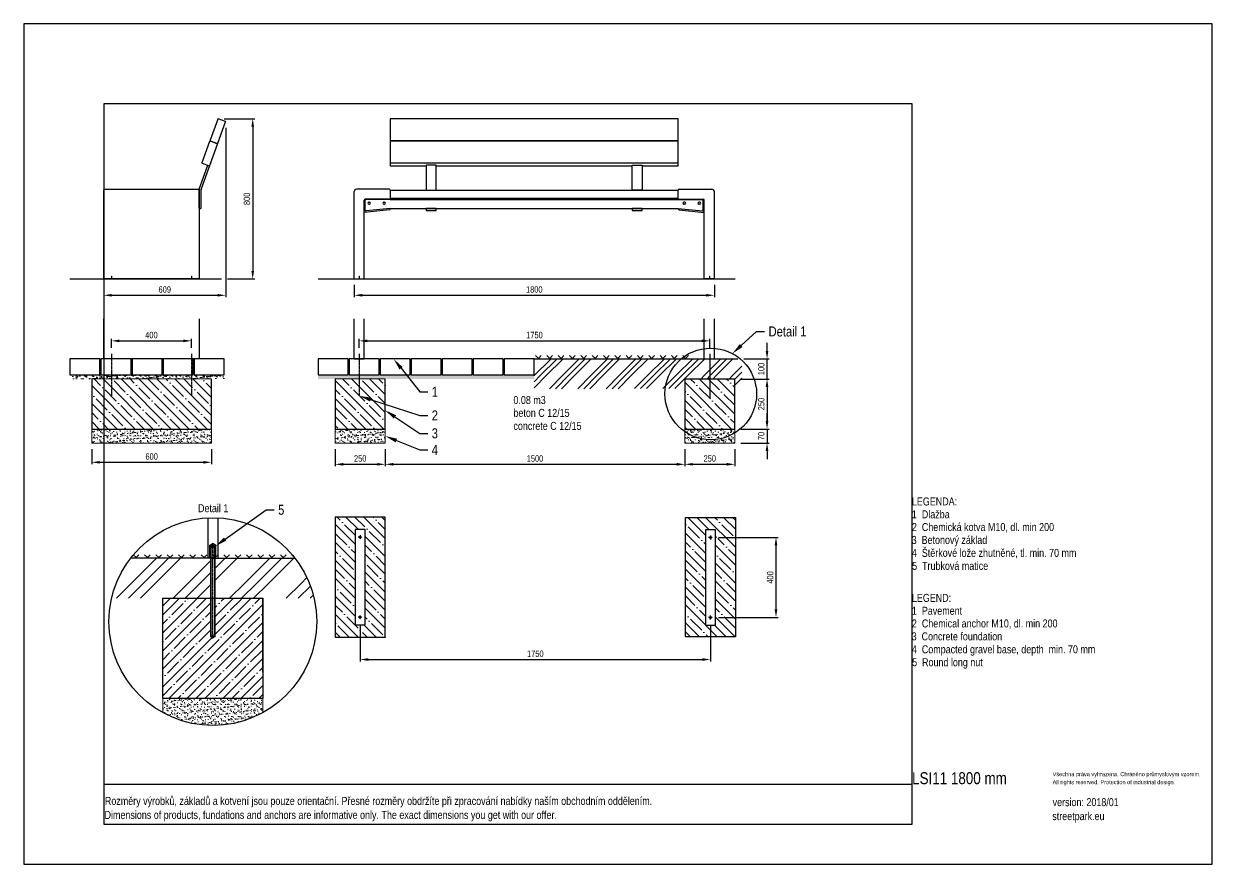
# Model space of a CAD drawing. Header units: millimetres. Extents: x 5064 to 11004, y 3085 to 7285.
import ezdxf
from ezdxf import colors
from ezdxf.entities.mleader import LeaderData, LeaderLine
from ezdxf.lldxf.tags import DXFTag
from ezdxf.math import Vec2, Vec3

# ---------------------------------------------------------------- set-up
doc = ezdxf.new("R2010")
doc.units = ezdxf.units.MM
doc.header["$LTSCALE"] = 0.3
doc.linetypes.add('DashDot', pattern=[15, 9, -3, 0, -3])
doc.layers.add('Nekreslit', color=6, linetype='Continuous', plot=False)
doc.layers.add('SRAFY', color=251, linetype='Continuous', lineweight=13)
doc.styles.add('SEACAD_Arial', font='arial.ttf', dxfattribs={"width": 0.8})
tags = doc.linetypes.add('HIDDEN2', pattern=[4.7625, 3.175, -1.5875]).pattern_tags.tags
tags[6:7] = [DXFTag(74, 4), DXFTag(75, 0), DXFTag(340, '0'), DXFTag(46, 0.0), DXFTag(50, 0.0), DXFTag(44, 0.0), DXFTag(45, 0.0)]
tags[4:5] = [DXFTag(74, 4), DXFTag(75, 0), DXFTag(340, '0'), DXFTag(46, 0.0), DXFTag(50, 0.0), DXFTag(44, 0.0), DXFTag(45, 0.0)]
doc.dimstyles.new('ISO-25', dxfattribs={"dimtxt": 1.6, "dimasz": 2, "dimexe": 0.5, "dimexo": 1.5, "dimtad": 1, "dimdec": 0, "dimtxsty": 'SEACAD_Arial', "dimcen": 2, "dimadec": 0, "dimazin": 0, "dimtfac": 1, "dimtdec": 0, "dimtmove": 0, "dimatfit": 3, "dimfxl": 1, "dimarcsym": 0})

# ---------------------------------------------------------------- blocks, each defined once
blk = doc.blocks.new('*D138')
at = {"color": 0, "lineweight": -2, "transparency": 16777216}
for p, q in [((6740.9, 5666.5), (6740.9, 5710.7)), ((8493.1, 5666.5), (8493.1, 5710.7)), ((6780.9, 5700.7), (8453.1, 5700.7))]:
    blk.add_line(p, q, dxfattribs=at)
at = {"color": 0, "transparency": 16777216}
for points in [[(6780.9, 5707.4), (6780.9, 5694), (6740.9, 5700.7)], [(8453.1, 5707.4), (8453.1, 5694), (8493.1, 5700.7)]]:
    blk.add_solid(points, dxfattribs=at)
at = {"layer": 'Defpoints', "color": 0, "transparency": 16777216}
for p in [(8493.1, 5700.7), (6740.9, 5636.5), (8493.1, 5636.5)]:
    blk.add_point(p, dxfattribs=at)
at = {"color": 0, "transparency": 16777216, "insert": (7617, 5729.6), "char_height": 32, "attachment_point": 5, "style": 'SEACAD_Arial'}
blk.add_mtext('1750', dxfattribs=at)
blk = doc.blocks.new('*D136')
at = {"color": 0, "lineweight": -2, "transparency": 16777216}
for p, q in [((8697.6, 5510.1), (8789.4, 5510.1)), ((8779.4, 5470.1), (8779.4, 5300.1)), ((8648.1, 5260.1), (8789.4, 5260.1))]:
    blk.add_line(p, q, dxfattribs=at)
at = {"color": 0, "transparency": 16777216}
for points in [[(8772.7, 5470.1), (8786, 5470.1), (8779.4, 5510.1)], [(8772.7, 5300.1), (8786, 5300.1), (8779.4, 5260.1)]]:
    blk.add_solid(points, dxfattribs=at)
at = {"layer": 'Defpoints', "color": 0, "transparency": 16777216}
for p in [(8667.6, 5510.1), (8618.1, 5260.1), (8779.4, 5260.1)]:
    blk.add_point(p, dxfattribs=at)
at = {"color": 0, "transparency": 16777216, "insert": (8750.5, 5385.1), "char_height": 32, "attachment_point": 5, "rotation": 90, "style": 'SEACAD_Arial'}
blk.add_mtext('250', dxfattribs=at)
blk = doc.blocks.new('*D137')
at = {"color": 0, "lineweight": -2, "transparency": 16777216}
for p, q in [((8779.4, 5300.1), (8779.4, 5340.1)), ((8648.1, 5260.1), (8789.4, 5260.1)), ((8779.4, 5260.1), (8779.4, 5190.1)), ((8648.1, 5190.1), (8789.4, 5190.1)), ((8779.4, 5150.1), (8779.4, 5110.1))]:
    blk.add_line(p, q, dxfattribs=at)
at = {"color": 0, "transparency": 16777216}
for points in [[(8772.7, 5300.1), (8786, 5300.1), (8779.4, 5260.1)], [(8772.7, 5150.1), (8786, 5150.1), (8779.4, 5190.1)]]:
    blk.add_solid(points, dxfattribs=at)
at = {"layer": 'Defpoints', "color": 0, "transparency": 16777216}
for p in [(8618.1, 5260.1), (8618.1, 5190.1), (8779.4, 5190.1)]:
    blk.add_point(p, dxfattribs=at)
at = {"color": 0, "transparency": 16777216, "insert": (8750.5, 5225.1), "char_height": 32, "attachment_point": 5, "rotation": 90, "style": 'SEACAD_Arial'}
blk.add_mtext('70', dxfattribs=at)
blk = doc.blocks.new('*D139')
at = {"color": 0, "lineweight": -2, "transparency": 16777216}
for p, q in [((5404.4, 5160.1), (5404.4, 5083.8)), ((6002.5, 5160.1), (6002.5, 5083.8)), ((5444.4, 5093.8), (5962.5, 5093.8))]:
    blk.add_line(p, q, dxfattribs=at)
at = {"color": 0, "transparency": 16777216}
for points in [[(5444.4, 5100.5), (5444.4, 5087.1), (5404.4, 5093.8)], [(5962.5, 5100.5), (5962.5, 5087.1), (6002.5, 5093.8)]]:
    blk.add_solid(points, dxfattribs=at)
at = {"layer": 'Defpoints', "color": 0, "transparency": 16777216}
for p in [(5404.4, 5190.1), (6002.5, 5190.1), (6002.5, 5093.8)]:
    blk.add_point(p, dxfattribs=at)
at = {"color": 0, "transparency": 16777216, "insert": (5703.5, 5122.6), "char_height": 32, "attachment_point": 5, "style": 'SEACAD_Arial'}
blk.add_mtext('600', dxfattribs=at)
blk = doc.blocks.new('*D140')
at = {"color": 0, "lineweight": -2, "transparency": 16777216}
for p, q in [((6621, 5160.1), (6621, 5073.8)), ((6871, 5160.1), (6871, 5073.8)), ((6661, 5083.8), (6831, 5083.8))]:
    blk.add_line(p, q, dxfattribs=at)
at = {"color": 0, "transparency": 16777216}
for points in [[(6661, 5090.5), (6661, 5077.1), (6621, 5083.8)], [(6831, 5090.5), (6831, 5077.1), (6871, 5083.8)]]:
    blk.add_solid(points, dxfattribs=at)
at = {"layer": 'Defpoints', "color": 0, "transparency": 16777216}
for p in [(6621, 5190.1), (6871, 5190.1), (6871, 5083.8)]:
    blk.add_point(p, dxfattribs=at)
at = {"color": 0, "transparency": 16777216, "insert": (6746, 5112.7), "char_height": 32, "attachment_point": 5, "style": 'SEACAD_Arial'}
blk.add_mtext('250', dxfattribs=at)
blk = doc.blocks.new('*D141')
at = {"color": 0, "lineweight": -2, "transparency": 16777216}
for p, q in [((8368.1, 5160.1), (8368.1, 5073.8)), ((8618.1, 5160.1), (8618.1, 5073.8)), ((8408.1, 5083.8), (8578.1, 5083.8))]:
    blk.add_line(p, q, dxfattribs=at)
at = {"color": 0, "transparency": 16777216}
for points in [[(8408.1, 5090.5), (8408.1, 5077.2), (8368.1, 5083.8)], [(8578.1, 5090.5), (8578.1, 5077.2), (8618.1, 5083.8)]]:
    blk.add_solid(points, dxfattribs=at)
at = {"layer": 'Defpoints', "color": 0, "transparency": 16777216}
for p in [(8368.1, 5190.1), (8618.1, 5190.1), (8618.1, 5083.8)]:
    blk.add_point(p, dxfattribs=at)
at = {"color": 0, "transparency": 16777216, "insert": (8493.1, 5112.7), "char_height": 32, "attachment_point": 5, "style": 'SEACAD_Arial'}
blk.add_mtext('250', dxfattribs=at)
blk = doc.blocks.new('*D142')
at = {"color": 0, "lineweight": -2, "transparency": 16777216}
for p, q in [((6871, 5160.1), (6871, 5073.8)), ((8368.1, 5160.1), (8368.1, 5073.8)), ((6911, 5083.8), (8328.1, 5083.8))]:
    blk.add_line(p, q, dxfattribs=at)
at = {"color": 0, "transparency": 16777216}
for points in [[(6911, 5090.5), (6911, 5077.1), (6871, 5083.8)], [(8328.1, 5090.5), (8328.1, 5077.1), (8368.1, 5083.8)]]:
    blk.add_solid(points, dxfattribs=at)
at = {"layer": 'Defpoints', "color": 0, "transparency": 16777216}
for p in [(6871, 5190.1), (8368.1, 5190.1), (8368.1, 5083.8)]:
    blk.add_point(p, dxfattribs=at)
at = {"color": 0, "transparency": 16777216, "insert": (7619.5, 5112.7), "char_height": 32, "attachment_point": 5, "style": 'SEACAD_Arial'}
blk.add_mtext('1500', dxfattribs=at)
blk = doc.blocks.new('*D133')
at = {"color": 0, "lineweight": -2, "transparency": 16777216}
for p, q in [((8779.4, 5650.4), (8779.4, 5690.4)), ((8662.6, 5610.4), (8789.4, 5610.4)), ((8779.4, 5510.1), (8779.4, 5610.4)), ((8648.1, 5510.1), (8789.4, 5510.1)), ((8779.4, 5470.1), (8779.4, 5430.1))]:
    blk.add_line(p, q, dxfattribs=at)
at = {"color": 0, "transparency": 16777216}
for points in [[(8772.7, 5650.4), (8786, 5650.4), (8779.4, 5610.4)], [(8772.7, 5470.1), (8786, 5470.1), (8779.4, 5510.1)]]:
    blk.add_solid(points, dxfattribs=at)
at = {"layer": 'Defpoints', "color": 0, "transparency": 16777216}
for p in [(8632.6, 5610.4), (8779.4, 5610.4), (8618.1, 5510.1)]:
    blk.add_point(p, dxfattribs=at)
at = {"color": 0, "transparency": 16777216, "insert": (8750.5, 5560.3), "char_height": 32, "attachment_point": 5, "rotation": 90, "style": 'SEACAD_Arial'}
blk.add_mtext('100', dxfattribs=at)
blk = doc.blocks.new('*D134')
at = {"color": 0, "lineweight": -2, "transparency": 16777216}
for p, q in [((6715.9, 5980.4), (6715.9, 5918.5)), ((8515.9, 5980.4), (8515.9, 5918.5)), ((6755.9, 5928.5), (8475.9, 5928.5))]:
    blk.add_line(p, q, dxfattribs=at)
at = {"color": 0, "transparency": 16777216}
for points in [[(6755.9, 5935.2), (6755.9, 5921.8), (6715.9, 5928.5)], [(8475.9, 5935.2), (8475.9, 5921.8), (8515.9, 5928.5)]]:
    blk.add_solid(points, dxfattribs=at)
at = {"layer": 'Defpoints', "color": 0, "transparency": 16777216}
for p in [(6715.9, 6010.4), (8515.9, 6010.4), (8515.9, 5928.5)]:
    blk.add_point(p, dxfattribs=at)
at = {"color": 0, "transparency": 16777216, "insert": (7615.9, 5957.3), "char_height": 32, "attachment_point": 5, "style": 'SEACAD_Arial'}
blk.add_mtext('1800', dxfattribs=at)
blk = doc.blocks.new('*D143')
at = {"color": 0, "lineweight": -2, "transparency": 16777216}
for p, q in [((5502.4, 5666.4), (5502.4, 5710.7)), ((5902.4, 5666.4), (5902.4, 5710.7)), ((5542.4, 5700.7), (5862.4, 5700.7))]:
    blk.add_line(p, q, dxfattribs=at)
at = {"color": 0, "transparency": 16777216}
for points in [[(5542.4, 5707.4), (5542.4, 5694), (5502.4, 5700.7)], [(5862.4, 5707.4), (5862.4, 5694), (5902.4, 5700.7)]]:
    blk.add_solid(points, dxfattribs=at)
at = {"layer": 'Defpoints', "color": 0, "transparency": 16777216}
for p in [(5902.4, 5700.7), (5502.4, 5636.4), (5902.4, 5636.4)]:
    blk.add_point(p, dxfattribs=at)
at = {"color": 0, "transparency": 16777216, "insert": (5702.4, 5729.5), "char_height": 32, "attachment_point": 5, "style": 'SEACAD_Arial'}
blk.add_mtext('400', dxfattribs=at)
blk = doc.blocks.new('*D144')
at = {"color": 0, "lineweight": -2, "transparency": 16777216}
for p, q in [((6746, 4279.9), (6746, 4098.3)), ((8496.2, 4278.4), (8496.2, 4098.3)), ((6786, 4108.3), (8456.2, 4108.3))]:
    blk.add_line(p, q, dxfattribs=at)
at = {"color": 0, "transparency": 16777216}
for points in [[(6786, 4115), (6786, 4101.6), (6746, 4108.3)], [(8456.2, 4115), (8456.2, 4101.6), (8496.2, 4108.3)]]:
    blk.add_solid(points, dxfattribs=at)
at = {"layer": 'Defpoints', "color": 0, "transparency": 16777216}
for p in [(6746, 4309.9), (8496.2, 4308.4), (8496.2, 4108.3)]:
    blk.add_point(p, dxfattribs=at)
at = {"color": 0, "transparency": 16777216, "insert": (7621.1, 4137.1), "char_height": 32, "attachment_point": 5, "style": 'SEACAD_Arial'}
blk.add_mtext('1750', dxfattribs=at)
blk = doc.blocks.new('*D145')
at = {"color": 0, "lineweight": -2, "transparency": 16777216}
for p, q in [((8536.2, 4718.4), (8834.1, 4718.4)), ((8824.1, 4678.4), (8824.1, 4358.4)), ((8536.2, 4318.4), (8834.1, 4318.4))]:
    blk.add_line(p, q, dxfattribs=at)
at = {"color": 0, "transparency": 16777216}
for points in [[(8817.4, 4678.4), (8830.7, 4678.4), (8824.1, 4718.4)], [(8817.4, 4358.4), (8830.7, 4358.4), (8824.1, 4318.4)]]:
    blk.add_solid(points, dxfattribs=at)
at = {"layer": 'Defpoints', "color": 0, "transparency": 16777216}
for p in [(8506.2, 4718.4), (8506.2, 4318.4), (8824.1, 4318.4)]:
    blk.add_point(p, dxfattribs=at)
at = {"color": 0, "transparency": 16777216, "insert": (8795.2, 4518.4), "char_height": 32, "attachment_point": 5, "rotation": 90, "style": 'SEACAD_Arial'}
blk.add_mtext('400', dxfattribs=at)
blk = doc.blocks.new('*D146')
at = {"color": 0, "lineweight": -2, "transparency": 16777216}
for p, q in [((6073.6, 6765.4), (6073.6, 5918.5)), ((5464.4, 5980.4), (5464.4, 5918.5)), ((5504.4, 5928.5), (6033.6, 5928.5))]:
    blk.add_line(p, q, dxfattribs=at)
at = {"color": 0, "transparency": 16777216}
for points in [[(5504.4, 5935.2), (5504.4, 5921.8), (5464.4, 5928.5)], [(6033.6, 5935.2), (6033.6, 5921.8), (6073.6, 5928.5)]]:
    blk.add_solid(points, dxfattribs=at)
at = {"layer": 'Defpoints', "color": 0, "transparency": 16777216}
for p in [(6073.6, 6795.4), (5464.4, 6010.4), (6073.6, 5928.5)]:
    blk.add_point(p, dxfattribs=at)
at = {"color": 0, "transparency": 16777216, "insert": (5769, 5957.3), "char_height": 32, "attachment_point": 5, "style": 'SEACAD_Arial'}
blk.add_mtext('609', dxfattribs=at)
blk = doc.blocks.new('*D149')
at = {"color": 0, "lineweight": -2, "transparency": 16777216}
for p, q in [((6065.9, 6810.4), (6218.7, 6810.4)), ((6208.7, 6770.4), (6208.7, 6050.4)), ((6082.5, 6010.4), (6218.7, 6010.4))]:
    blk.add_line(p, q, dxfattribs=at)
at = {"color": 0, "transparency": 16777216}
for points in [[(6202, 6770.4), (6215.4, 6770.4), (6208.7, 6810.4)], [(6202, 6050.4), (6215.4, 6050.4), (6208.7, 6010.4)]]:
    blk.add_solid(points, dxfattribs=at)
at = {"layer": 'Defpoints', "color": 0, "transparency": 16777216}
for p in [(6035.9, 6810.4), (6052.5, 6010.4), (6208.7, 6010.4)]:
    blk.add_point(p, dxfattribs=at)
at = {"color": 0, "transparency": 16777216, "insert": (6179.9, 6410.4), "char_height": 32, "attachment_point": 5, "rotation": 90, "style": 'SEACAD_Arial'}
blk.add_mtext('800', dxfattribs=at)

msp = doc.modelspace()

# ---------------------------------------------------------------- hatches: boundary and pattern name
at = {"layer": 'SRAFY'}
h = msp.add_hatch(dxfattribs=at)
h.set_pattern_fill('GOST_GROUND', color=256, scale=10)
h.set_pattern_definition([(45, (263.65, 295.79), (141.4214, -9e-15), [200]), (45, (293.65, 295.79), (141.4214, -9e-15), [200]), (45, (323.65, 295.79), (141.4214, -9e-15), [200])])
h.paths.add_polyline_path([(8368.1, 5462.8), (7615.3, 5460.5), (7615.6, 5608), (8654.1, 5610.4), (8654.1, 5463), (8618.1, 5463), (8618.1, 5510.1), (8368.1, 5510.1)])
h = msp.add_hatch(dxfattribs=at)
h.set_pattern_fill('TERACO', color=256, scale=20)
h.set_pattern_definition([(45, (0, 295.79), (-28.28427, 28.28427), [20, -20]), (135, (56.57, 295.79), (-28.28427, -28.28427), [20, -20])])
h.paths.add_polyline_path([(7615.4, 5610.4), (7615.4, 5633.5), (8390.4, 5633.5), (8390.4, 5610.5)])
h = msp.add_hatch(dxfattribs=at)
h.set_pattern_fill('AR-SAND', color=256, scale=0.5)
h.set_pattern_definition([(37.5, (-1240, 295.79), (-0.800016, 24.47066), [0, -19.304, 0, -21.59, 0, -20.6375]), (7.5, (-1240, 295.79), (22.47616, 35.84126), [0, -10.414, 0, -17.399, 0, -6.6675]), (327.5, (-1255.62, 295.79), (39.54962, 0.07186), [0, -6.35, 0, -22.86, 0, -29.845]), (317.5, (-1255.62, 295.79), (38.17782, 11.14647), [0, -3.175, 0, -14.986, 0, -17.145])])
h.paths.add_polyline_path([(5295.4, 5530.4), (5295.4, 5510.5), (5326, 5510.4), (5446, 5510.3), (5446, 5530.4)])
h.paths.add_polyline_path([(6065.5, 5510.1), (6065.5, 5530.4), (5446, 5530.4), (5446, 5510.3), (5576, 5510.1)])
h = msp.add_hatch(dxfattribs=at)
h.set_pattern_fill('AR-SAND', color=256, scale=0.5)
h.set_pattern_definition([(37.5, (0, 295.79), (-0.800016, 24.47066), [0, -19.304, 0, -21.59, 0, -20.6375]), (7.5, (0, 295.79), (22.47616, 35.84126), [0, -10.414, 0, -17.399, 0, -6.6675]), (327.5, (-15.62, 295.79), (39.54962, 0.07186), [0, -6.35, 0, -22.86, 0, -29.845]), (317.5, (-15.62, 295.79), (38.17782, 11.14647), [0, -3.175, 0, -14.986, 0, -17.145])])
h.paths.add_polyline_path([(6535.4, 5530.4), (6535.4, 5510.5), (6566, 5510.4), (6686, 5510.3), (6686, 5530.4)])
h.paths.add_polyline_path([(7615.4, 5510.1), (7615.4, 5530.4), (6686, 5530.4), (6686, 5510.3), (6816, 5510.1)])
h = msp.add_hatch(dxfattribs=at)
h.set_pattern_fill('ANSI35', color=256, scale=10, angle=90)
h.set_pattern_definition([(135, (15, 0), (-44.9013, -44.9013), []), (135, (15, 44.9), (-44.9013, -44.9013), [79.375, -15.875, 0, -15.875])])
h.paths.add_polyline_path([(6002.5, 5510.1), (5479.4, 5510.4), (5479.4, 5260.1), (6002.5, 5260.1)])
h.paths.add_polyline_path([(5479.4, 5510.4), (5404.4, 5510.4), (5404.4, 5260.1), (5452.4, 5260.1, 2.414211), (5452.4, 5260.1, 0.414214), (5452.4, 5260.1), (5479.4, 5260.1)])
h = msp.add_hatch(dxfattribs=at)
h.set_pattern_fill('ANSI35', color=256, scale=10, angle=90)
h.paths.add_polyline_path([(6870.9, 5510.1), (6621, 5510.4), (6621, 5260.1), (6871, 5260.1)])
h = msp.add_hatch(dxfattribs=at)
h.set_pattern_fill('ANSI35', color=256, scale=10, angle=90)
h.set_pattern_definition([(135, (301.654, 0.008), (-44.9013, -44.9013), []), (135, (301.654, 44.91), (-44.9013, -44.9013), [79.375, -15.875, 0, -15.875])])
h.paths.add_polyline_path([(8618.1, 5510.1), (8368.1, 5510.1), (8368.1, 5260.1), (8618.1, 5260.1)])
h = msp.add_hatch(dxfattribs=at)
h.set_pattern_fill('AR-SAND', color=256, scale=0.5)
h.set_pattern_definition([(37.5, (15, 0), (-0.800016, 24.47066), [0, -19.304, 0, -21.59, 0, -20.6375]), (7.5, (15, 0), (22.47616, 35.84126), [0, -10.414, 0, -17.399, 0, -6.6675]), (327.5, (-0.62, 0), (39.54962, 0.07186), [0, -6.35, 0, -22.86, 0, -29.845]), (317.5, (-0.62, 0), (38.17782, 11.14647), [0, -3.175, 0, -14.986, 0, -17.145])])
h.paths.add_polyline_path([(6002.5, 5190.1), (6002.5, 5260.1), (5404.4, 5260.1), (5404.4, 5190.1)])
h = msp.add_hatch(dxfattribs=at)
h.set_pattern_fill('AR-SAND', color=256, scale=0.5)
h.paths.add_polyline_path([(6871, 5260.1), (6621, 5260.1), (6621, 5190.1), (6871, 5190.1)])
h = msp.add_hatch(dxfattribs=at)
h.set_pattern_fill('AR-SAND', color=256, scale=0.5)
h.paths.add_polyline_path([(8368.1, 5260.1), (8618.1, 5260.1), (8618.1, 5190.1), (8368.1, 5190.1)])
h = msp.add_hatch(dxfattribs=at)
h.set_pattern_fill('ANSI35', color=256, scale=10, angle=90)
h.paths.add_polyline_path([(8621.2, 4818.4), (8371.2, 4818.4), (8371.2, 4221.3), (8621.2, 4221.3)])
h.paths.add_polyline_path([(8471.2, 4756.4), (8521.2, 4756.4), (8521.2, 4280.4), (8471.2, 4280.4)], flags=16)
h.paths.add_polyline_path([(8491.2, 4718.4, -1), (8501.2, 4718.4, -1)], flags=0)
h.paths.add_polyline_path([(8501.2, 4318.4, -1), (8491.2, 4318.4, -1)], flags=0)
h.paths.add_polyline_path([(6871, 4819.9), (6621, 4819.9), (6621, 4219.9), (6871, 4219.9)])
h.paths.add_polyline_path([(6721, 4757.9), (6771, 4757.9), (6771, 4281.9), (6721, 4281.9)], flags=16)
h.paths.add_polyline_path([(6741, 4719.9, -1), (6751, 4719.9, -1)], flags=0)
h.paths.add_polyline_path([(6751, 4319.9, -1), (6741, 4319.9, -1)], flags=0)
h.paths.add_polyline_path([(8527.2, 4718.4, -1), (8537.2, 4718.4, -1)], flags=16)
h.paths.add_polyline_path([(8537.2, 4318.4, -1), (8527.2, 4318.4, -1)], flags=16)
h = msp.add_hatch(dxfattribs=at)
h.set_pattern_fill('TERACO', color=256, scale=20)
h.set_pattern_definition([(45, (-2237.18, -699.72), (-28.28427, 28.28427), [20, -20]), (135, (-2180.613, -699.72), (-28.28427, -28.28427), [20, -20])])
h.paths.add_polyline_path([(5607.6, 4614.9), (5607.6, 4638), (6411.2, 4638), (6411.2, 4614.9)])
h = msp.add_hatch(dxfattribs=at)
h.set_pattern_fill('ANSI31', color=256, scale=0.5)
h.paths.add_polyline_path([(6019.4, 4674.9), (6017.8, 4673.3), (6017.8, 4669.1), (6017.8, 4669.1), (6019.4, 4667.5)])
h.paths.add_polyline_path([(6001, 4673.3), (5999.4, 4674.9), (5999.4, 4667.5), (6001, 4669.1)])
h.paths.add_polyline_path([(5999.4, 4674.9), (5997.4, 4674.9), (5995.3, 4672.8), (5995.3, 4617.1), (5997.4, 4614.9), (5999.4, 4614.9), (5999.4, 4667.5)])
h.paths.add_polyline_path([(6023.5, 4672.8), (6021.4, 4674.9), (6019.4, 4674.9), (6019.4, 4667.5), (6019.4, 4667.5), (6019.4, 4614.9), (6021.4, 4614.9), (6023.5, 4617.1)])
h = msp.add_hatch(dxfattribs=at)
h.set_pattern_fill('GOST_GROUND', color=256, scale=20)
h.set_pattern_definition([(45, (-1469.58, 245.79), (282.8427, -2e-14), [400]), (45, (-1409.58, 245.79), (282.8427, -2e-14), [400]), (45, (-1349.58, 245.79), (282.8427, -2e-14), [400])])
h.paths.add_polyline_path([(5999.4, 4615), (5977.4, 4615), (5598.5, 4615, 0.107975), (5503.6, 4414.7), (5759.4, 4414.7), (5999.4, 4414.7)])
h.paths.add_polyline_path([(6420.3, 4615), (6041.4, 4615), (6019.4, 4615), (6019.4, 4414.7), (6259.4, 4414.7), (6515.2, 4414.7, 0.107975)])
h = msp.add_hatch(dxfattribs=at)
h.set_pattern_fill('ANSI35', color=256, scale=10, angle=0.00001)
h.set_pattern_definition([(45, (-1469.58, 245.79), (-44.9013, 44.90127), []), (45, (-1424.68, 245.79), (-44.9013, 44.90127), [79.375, -15.875, 0, -15.875])])
h.paths.add_polyline_path([(6259.4, 4414.7), (6019.4, 4414.7), (6019.4, 4223.7), (5999.4, 4223.7), (5999.4, 4414.7), (5759.4, 4414.7), (5759.4, 3914.7), (6259.4, 3914.7)])
h = msp.add_hatch(dxfattribs=at)
h.set_pattern_fill('AR-SAND', color=256, scale=0.5, angle=0.00001)
h.set_pattern_definition([(37.5, (-1469.582, 245.79), (-0.80002, 24.47066), [0, -19.304, 0, -21.59, 0, -20.6375]), (7.5, (-1469.582, 245.79), (22.47616, 35.84126), [0, -10.414, 0, -17.399, 0, -6.6675]), (327.5, (-1485.203, 245.79), (39.54962, 0.071866), [0, -6.35, 0, -22.86, 0, -29.845]), (317.5, (-1485.203, 245.79), (38.17782, 11.14647), [0, -3.175, 0, -14.986, 0, -17.145])])
h.paths.add_polyline_path([(5759.4, 3914.7), (5759.4, 3842.8, 0.256659), (6259.4, 3842.8), (6259.4, 3914.7)])

# ---------------------------------------------------------------- linework, layer by layer
for p, q in [((5950.6, 6457.3), (6073.5, 6794.7)), ((6024.1, 6688.2), (6024.7, 6690.1)), ((6899.9, 6701.4), (8331.9, 6701.4)), ((5940.6, 6459), (5984, 6578.3)), ((6899.9, 6589.7), (8331.9, 6589.7)), ((5940.4, 6364.4), (5940.4, 6457.7)), ((5950.4, 6364.4), (5950.4, 6455.9)), ((6715.9, 6010.4), (6715.9, 6446.4)), ((6891.9, 6458.4), (6727.9, 6458.4)), ((6895.9, 6454.4), (8335.9, 6454.4)), ((6895.9, 6454.4), (6895.9, 6412.4)), ((8335.9, 6412.4), (8335.9, 6454.4)), ((8339.9, 6458.4), (8503.9, 6458.4)), ((8515.9, 6010.4), (8515.9, 6446.4)), ((5940.4, 6362.4), (5948.4, 6362.4)), ((6765.9, 6010.4), (6765.9, 6404.4)), ((6892.4, 6356), (6765.9, 6342.7)), ((6891.9, 6408.4), (6769.9, 6408.4)), ((6770.9, 6353.7), (6770.9, 6403.4)), ((6895.9, 6407.4), (6774.9, 6407.4)), ((6895.9, 6362.4), (6775.4, 6349.7)), ((6788.9, 6393.4), (6792.9, 6393.4)), ((6788.9, 6383.4), (6792.9, 6383.4)), ((6863.9, 6393.4), (6867.9, 6393.4)), ((6863.9, 6383.4), (6867.9, 6383.4)), ((6895.9, 6412.4), (8335.9, 6412.4)), ((6895.9, 6408.4), (6895.9, 6412.4)), ((8335.9, 6412.4), (6895.9, 6412.4)), ((6895.9, 6412.4), (6895.9, 6407.4)), ((8335.9, 6412.4), (6895.9, 6412.4)), ((6895.9, 6407.4), (8335.9, 6407.4)), ((6895.9, 6362.4), (8335.9, 6362.4)), ((6895.9, 6362.4), (8335.9, 6362.4)), ((6895.9, 6362.4), (8335.9, 6362.4)), ((6895.9, 6362.4), (8335.9, 6362.4)), ((6895.9, 6362.4), (6895.9, 6359.9)), ((8335.9, 6408.4), (8335.9, 6412.4)), ((8335.9, 6407.4), (8335.9, 6412.4)), ((8335.9, 6407.4), (8456.9, 6407.4)), ((8335.9, 6362.4), (8456.5, 6349.7)), ((8335.9, 6362.4), (8335.9, 6359.9)), ((8339.5, 6356), (8465.9, 6342.7)), ((8339.9, 6408.4), (8461.9, 6408.4)), ((8367.9, 6393.4), (8363.9, 6393.4)), ((8367.9, 6383.4), (8363.9, 6383.4)), ((8442.9, 6393.4), (8438.9, 6393.4)), ((8442.9, 6383.4), (8438.9, 6383.4)), ((8460.9, 6353.7), (8460.9, 6403.4)), ((8465.9, 6010.4), (8465.9, 6404.4)), ((6715.9, 6010.4), (6765.9, 6010.4)), ((8515.9, 6010.4), (8465.9, 6010.4)), ((6715.9, 5610.4), (6715.9, 5810.5)), ((6765.9, 5610.4), (6765.9, 5810.5)), ((8465.9, 5610.4), (8465.9, 5810.5)), ((8515.9, 5610.4), (8515.9, 5810.5)), ((6715.9, 5610.4), (6765.9, 5610.4)), ((7615.4, 5610.4), (8632.6, 5610.4)), ((8465.9, 5610.4), (8515.9, 5610.4)), ((5295.4, 5530.4), (5437.4, 5530.4)), ((5985.4, 4615), (5985.4, 4815)), ((6035.4, 4615), (6035.4, 4815)), ((5997.4, 4674.9), (5995.3, 4672.8)), ((5995.3, 4672.8), (5995.3, 4617.1)), ((6009.4, 4674.9), (5997.4, 4674.9)), ((5999.4, 4614.9), (5999.4, 4674.9)), ((5999.4, 4674.9), (6001, 4673.3)), ((6001, 4674.9), (6009.4, 4674.9)), ((6001, 4616.5), (6001, 4673.3)), ((6001, 4673.3), (6009.4, 4673.3)), ((6001, 4669.1), (6017.8, 4669.1)), ((6009.4, 4674.9), (6021.4, 4674.9)), ((6017.8, 4673.3), (6009.4, 4673.3)), ((6019.4, 4674.9), (6017.8, 4673.3)), ((6017.8, 4616.5), (6017.8, 4673.3)), ((6019.4, 4614.9), (6019.4, 4674.9)), ((6021.4, 4674.9), (6023.5, 4672.8)), ((6023.5, 4672.8), (6023.5, 4617.1)), ((5999.4, 4614.9), (5598.5, 4615)), ((5997.4, 4614.9), (5995.3, 4617.1)), ((5997.4, 4614.9), (5999.4, 4614.9)), ((5999.4, 4614.9), (6001, 4616.5)), ((5999.4, 4614.9), (6019.4, 4614.9)), ((6001, 4616.5), (6009.4, 4616.5)), ((6017.8, 4616.5), (6009.4, 4616.5)), ((6019.4, 4614.9), (6017.8, 4616.5)), ((6019.4, 4614.9), (6420.3, 4615)), ((6021.4, 4614.9), (6023.5, 4617.1)), ((6041.4, 4615), (6420.3, 4615))]:
    msp.add_line(p, q)
at = {"color": 7, "linetype": 'Continuous'}
for p, q in [((5295.4, 6010.4), (6052.5, 6010.4)), ((6535.4, 6010.4), (8619.3, 6010.4)), ((5464.4, 5810.4), (5464.4, 5666.4)), ((5445.4, 5610.4), (5295.4, 5610.4)), ((5295.4, 5610.4), (5295.4, 5530.4)), ((5445.4, 5530.4), (5445.4, 5610.4)), ((5600.4, 5610.4), (5450.4, 5610.4)), ((5450.4, 5610.4), (5450.4, 5530.4)), ((5600.4, 5530.4), (5600.4, 5610.4)), ((5755.4, 5610.4), (5605.4, 5610.4)), ((5605.4, 5610.4), (5605.4, 5530.4)), ((5755.4, 5530.4), (5755.4, 5610.4)), ((5910.4, 5610.4), (5760.4, 5610.4)), ((5760.4, 5610.4), (5760.4, 5530.4)), ((5910.4, 5530.4), (5910.4, 5610.4)), ((6065.4, 5610.4), (5915.4, 5610.4)), ((5915.4, 5610.4), (5915.4, 5530.4)), ((6065.4, 5530.4), (6065.4, 5610.4)), ((6685.4, 5610.4), (6535.4, 5610.4)), ((6535.4, 5610.4), (6535.4, 5530.4)), ((6685.4, 5530.4), (6685.4, 5610.4)), ((6840.4, 5610.4), (6690.4, 5610.4)), ((6690.4, 5610.4), (6690.4, 5530.4)), ((6840.4, 5530.4), (6840.4, 5610.4)), ((6995.4, 5610.4), (6845.4, 5610.4)), ((6845.4, 5610.4), (6845.4, 5530.4)), ((6995.4, 5530.4), (6995.4, 5610.4)), ((7150.4, 5610.4), (7000.4, 5610.4)), ((7000.4, 5610.4), (7000.4, 5530.4)), ((7150.4, 5530.4), (7150.4, 5610.4)), ((7305.4, 5610.4), (7155.4, 5610.4)), ((7155.4, 5610.4), (7155.4, 5530.4)), ((7305.4, 5530.4), (7305.4, 5610.4)), ((7460.4, 5610.4), (7310.4, 5610.4)), ((7310.4, 5610.4), (7310.4, 5530.4)), ((7460.4, 5530.4), (7460.4, 5610.4)), ((7615.4, 5610.4), (7465.4, 5610.4)), ((7465.4, 5610.4), (7465.4, 5530.4)), ((7615.4, 5530.4), (7615.4, 5610.4)), ((5295.4, 5530.4), (5445.4, 5530.4)), ((5450.4, 5530.4), (5600.4, 5530.4)), ((5605.4, 5530.4), (5755.4, 5530.4)), ((5760.4, 5530.4), (5910.4, 5530.4)), ((5915.4, 5530.4), (6065.4, 5530.4)), ((6535.4, 5530.4), (6685.4, 5530.4)), ((6690.4, 5530.4), (6840.4, 5530.4)), ((6845.4, 5530.4), (6995.4, 5530.4)), ((7000.4, 5530.4), (7150.4, 5530.4)), ((7155.4, 5530.4), (7305.4, 5530.4)), ((7310.4, 5530.4), (7460.4, 5530.4)), ((7465.4, 5530.4), (7615.4, 5530.4)), ((5999.4, 4667.5), (5999.4, 4231.3)), ((6019.4, 4231.3), (6019.4, 4667.5)), ((5759.4, 3914.7), (5759.4, 4414.7)), ((5759.4, 4414.7), (6259.4, 4414.7)), ((6259.4, 4414.7), (6259.4, 3914.7)), ((6259.4, 4293.7), (6259.4, 4413.7)), ((6259.4, 4045.4), (6259.4, 4413.7)), ((5759.4, 3914.7), (6259.4, 3914.7))]:
    msp.add_line(p, q, dxfattribs=at)
at = {"color": 0, "linetype": 'DashDot', "ltscale": 0.1}
for p, q in [((5502.4, 6027.4), (5502.4, 6007.4)), ((5902.4, 6027.4), (5902.4, 6007.4)), ((6740.9, 6027.4), (6740.9, 6007.4)), ((8490.9, 6027.4), (8490.9, 6007.4))]:
    msp.add_line(p, q, dxfattribs=at)
at = {"lineweight": 15}
for p, q in [((6665.9, 6010.4), (6715.9, 6010.4)), ((8266.5, 6010.4), (8216.5, 6010.4)), ((8266.5, 5610.4), (8216.5, 5610.4)), ((6001, 4669.1), (6001, 4229.7)), ((6017.8, 4669.1), (6017.8, 4229.7))]:
    msp.add_line(p, q, dxfattribs=at)
at = {"linetype": 'DashDot', "lineweight": 30}
for p, q in [((5502.4, 5636.4), (5502.4, 5425.8)), ((5902.4, 5636.4), (5902.4, 5425.8)), ((6740.9, 5636.5), (6740.9, 5425.8)), ((8493.1, 5636.5), (8493.1, 5425.8))]:
    msp.add_line(p, q, dxfattribs=at)
at = {"ltscale": 3}
msp.add_line((8493.1, 5624.4), (8493.1, 5413.7), dxfattribs=at)
at = {"linetype": 'DashDot', "ltscale": 0.1}
for p, q in [((6756, 4719.9), (6736, 4719.9)), ((6746, 4729.9), (6746, 4709.9)), ((8506.2, 4718.4), (8486.2, 4718.4)), ((8496.2, 4728.4), (8496.2, 4708.4)), ((6756, 4319.9), (6736, 4319.9)), ((6746, 4309.9), (6746, 4329.9)), ((8506.2, 4318.4), (8486.2, 4318.4)), ((8496.2, 4308.4), (8496.2, 4328.4))]:
    msp.add_line(p, q, dxfattribs=at)
at = {"linetype": 'HIDDEN2', "ltscale": 0.1}
for p, q in [((5994.4, 4679.9), (6009.4, 4688.6)), ((5994.4, 4679.9), (6009.4, 4679.9)), ((6024.4, 4679.9), (6009.4, 4688.6)), ((6024.4, 4679.9), (6009.4, 4679.9)), ((5997.4, 4223.7), (6021.4, 4223.7)), ((5997.4, 4223.7), (6009.4, 4216.7)), ((6021.4, 4223.7), (6009.4, 4216.7))]:
    msp.add_line(p, q, dxfattribs=at)
at = {"linetype": 'HIDDEN2'}
for p, q in [((5994.4, 4614.9), (5994.4, 4679.9)), ((6024.4, 4614.9), (6024.4, 4679.9))]:
    msp.add_line(p, q, dxfattribs=at)
at = {"color": 7, "linetype": 'HIDDEN2'}
for p, q in [((6001, 4669.1), (5999.4, 4667.5)), ((6019.4, 4667.5), (5999.4, 4667.5)), ((6019.4, 4667.5), (6017.8, 4669.1)), ((5997.4, 4614.9), (5997.4, 4414.7)), ((6019.4, 4614.9), (6019.4, 4614.9)), ((6021.4, 4414.7), (6021.4, 4614.9)), ((5997.4, 4414.7), (5997.4, 4223.7)), ((6021.4, 4223.7), (6021.4, 4414.7)), ((5999.4, 4231.3), (6019.4, 4231.3)), ((5999.4, 4231.3), (6001, 4229.7)), ((6009.4, 4229.7), (6001, 4229.7)), ((6017.8, 4229.7), (6009.4, 4229.7)), ((6017.8, 4229.7), (6019.4, 4231.3))]:
    msp.add_line(p, q, dxfattribs=at)
at = {"color": 7, "linetype": 'DashDot', "lineweight": 30}
msp.add_line((6009.4, 4212.9), (6009.4, 4691.8), dxfattribs=at)
for points in [[(6034.8, 6688.5), (6073.5, 6794.7, 0.414214), (6072.3, 6797.3), (6036.6, 6810.3, 0.414214), (6034, 6809.1), (5995.4, 6702.9, 0.414214), (5996.5, 6700.3), (6032.3, 6687.3, 0.414214)], [(5994.1, 6576.7), (6032.8, 6682.9, 0.414214), (6031.6, 6685.5), (5995.9, 6698.5, 0.414214), (5993.3, 6697.3), (5954.7, 6591.1, 0.414214), (5955.8, 6588.5), (5991.6, 6575.5, 0.414214)], [(5940.4, 6010.4), (5464.4, 6010.4), (5464.4, 6454.4, -0.414214), (5468.4, 6458.4), (5936.4, 6458.4, -0.414214), (5940.4, 6454.4)]]:
    msp.add_lwpolyline(points, format="xyb", close=True)
for points in [[(8335.9, 6689.2), (8335.9, 6808.4, 0.414214), (8333.9, 6810.4), (6897.9, 6810.4, 0.414214), (6895.9, 6808.4), (6895.9, 6689.2)], [(8155.9, 6575.5), (8333.9, 6575.5, 0.414214), (8335.9, 6577.5), (8335.9, 6696.7, 0.414214), (8333.9, 6698.7), (6897.9, 6698.7, 0.414214), (6895.9, 6696.7), (6895.9, 6577.5, 0.414214), (6897.9, 6575.5), (7075.9, 6575.5)]]:
    msp.add_lwpolyline(points, format="xyb")
for points in [[(7075.9, 6454.4), (7125.9, 6454.4), (7125.9, 6578.3), (7075.9, 6578.3)], [(8155.9, 6454.4), (8105.9, 6454.4), (8105.9, 6578.3), (8155.9, 6578.3)], [(7075.9, 6352.4), (7125.9, 6352.4), (7125.9, 6362.4), (7075.9, 6362.4)], [(8105.9, 6352.4), (8155.9, 6352.4), (8155.9, 6362.4), (8105.9, 6362.4)], [(5404.4, 5260.1), (6002.5, 5260.1), (6002.5, 5510.1), (5404.4, 5510.4)], [(6621, 5260.1), (6871, 5260.1), (6870.9, 5510.1), (6621, 5510.4)], [(8368.1, 5260.1), (8618.1, 5260.1), (8618.1, 5510.1), (8368.1, 5510.1)], [(6621, 4219.9), (6871, 4219.9), (6871, 4819.9), (6621, 4819.9)], [(8621.2, 4221.3), (8371.2, 4221.3), (8371.2, 4818.4), (8621.2, 4818.4)], [(6721, 4281.9), (6771, 4281.9), (6771, 4757.9), (6721, 4757.9)], [(8471.2, 4280.4), (8521.2, 4280.4), (8521.2, 4756.4), (8471.2, 4756.4)]]:
    msp.add_lwpolyline(points, close=True)
for points in [[(7125.9, 6575.5), (8105.9, 6575.5)], [(5940.4, 5810.4), (5940.4, 5610.4), (5464.4, 5610.4), (5464.4, 5810.4)]]:
    msp.add_lwpolyline(points)
for centre, radius in [((8498.1, 5435.4), 229), ((6746, 4719.9), 5), ((8496.2, 4718.4), 5), ((6746, 4319.9), 5), ((8496.2, 4318.4), 5)]:
    msp.add_circle(centre, radius)
at = {"color": 7, "linetype": 'Continuous'}
for centre, radius in [((5529.4, 5610.4), 0.01), ((6045.5, 5610.4), 0.01), ((8390.4, 5610.4), 0.01), ((8390.4, 5610.4), 0.01), ((5436.4, 5260.1), 0.01), ((8366, 5260.1), 0.01), ((8366, 5260.1), 0.01), ((6009.4, 4297.8), 519.1)]:
    msp.add_circle(centre, radius, dxfattribs=at)
for centre, radius, start, end in [((5944.4, 6457.7), 4, 160, 180), ((5954.4, 6455.9), 4, 160, 180), ((6727.9, 6446.4), 12, 90, 180), ((6891.9, 6454.4), 4, 0, 90), ((8339.9, 6454.4), 4, 90, 180), ((8503.9, 6446.4), 12, 0, 90), ((5948.4, 6364.4), 2, 270, 0), ((6769.9, 6404.4), 4, 90, 180), ((6774.9, 6403.4), 4, 90.00004, 180.00001), ((6788.9, 6388.4), 5, 90, 270), ((6792.9, 6388.4), 5, 270, 90), ((6863.9, 6388.4), 5, 90, 270), ((6867.9, 6388.4), 5, 270, 90), ((6891.9, 6412.4), 4, 270, 0), ((6891.9, 6359.9), 4, 276, 0), ((8339.9, 6412.4), 4, 180, 270), ((8339.9, 6359.9), 4, 180, 264), ((8363.9, 6388.4), 5, 89.99998, 269.99998), ((8367.9, 6388.4), 5, 269.99998, 89.99998), ((8438.9, 6388.4), 5, 89.99998, 269.99998), ((8442.9, 6388.4), 5, 269.99998, 89.99998), ((8456.9, 6403.4), 4, 359.99999, 89.99996), ((8461.9, 6404.4), 4, 0, 90), ((6774.9, 6353.7), 4, 179.99999, 276), ((8456.9, 6353.7), 4, 263.99997, 359.99999)]:
    msp.add_arc(centre, radius, start, end)
at = {"layer": 'Nekreslit'}
msp.add_line((5464.4, 3485.3), (9504.4, 3485.3), dxfattribs=at)
for points in [[(5064.4, 3085.3), (11004.4, 3085.3), (11004.4, 7285.3), (5064.4, 7285.3)], [(5464.4, 3285.3), (9504.4, 3285.3), (9504.4, 6885.3), (5464.4, 6885.3)]]:
    msp.add_lwpolyline(points, close=True, dxfattribs=at)
at = {"layer": 'SRAFY'}
for p, q in [((5404.5, 5260.1), (5404.4, 5190.1)), ((6002.5, 5260.1), (6002.5, 5190.1)), ((6621, 5260.1), (6621, 5190.1)), ((6871, 5260.1), (6871, 5190.1)), ((8368.1, 5260.1), (8368.1, 5190.1)), ((8618.1, 5260.1), (8618.1, 5190.1)), ((5404.4, 5190.1), (6002.5, 5190.1)), ((6621, 5190.1), (6871, 5190.1)), ((8368.1, 5190.1), (8618.1, 5190.1)), ((5759.4, 3914.7), (5759.4, 3842.8)), ((5759.4, 3914.7), (6259.4, 3914.7)), ((6259.4, 3914.7), (6259.4, 3842.8))]:
    msp.add_line(p, q, dxfattribs=at)

# ---------------------------------------------------------------- texts
at = {"style": 'SEACAD_Arial', "width": 0.8}
for s, height, p in [('0.08 m3', 40, (7511.8, 5385)), ('beton C 12/15', 40, (7511.8, 5320.8)), ('concrete C 12/15', 40, (7511.8, 5255.6)), ('LEGENDA:', 40, (9503.3, 4878.1)), ('1  Dlažba', 40, (9503.3, 4813.8)), ('2  Chemická kotva M10, dl. min 200', 40, (9503.3, 4750.3)), ('3  Betonový základ', 40, (9502.2, 4685.8)), ('4  Štěrkové lože zhutněné, tl. min. 70 mm', 40, (9503.3, 4621.1)), ('5  Trubková matice', 40, (9504.5, 4556.3)), ('LEGEND:', 40, (9503.3, 4396.4)), ('1  Pavement', 40, (9503.3, 4332.1)), ('2  Chemical anchor M10, dl. min 200', 40, (9503.3, 4268.6)), ('3  Concrete foundation', 40, (9502.2, 4204)), ('4  Compacted gravel base, depth  min. 70 mm', 40, (9503.3, 4139.3)), ('5  Round long nut', 40, (9504.5, 4074.6)), ('LSI11 1800 mm ', 60, (9504.4, 3485.3)), ('Všechna práva vyhrazena. Chráněno průmyslovým vzorem.', 20, (10206.7, 3525.3)), ('All rights reserved. Protection of industrial design.', 20, (10206.7, 3485.3)), ('Rozměry výrobků, základů a kotvení jsou pouze orientační. Přesné rozměry obdržíte při zpracování nabídky naším obchodním oddělením.', 39.9982, (5469.8, 3381.6)), ('version: 2018/01', 40, (10206.7, 3375.5)), ('Dimensions of products, fundations and anchors are informative only. The exact dimensions you get with our offer.', 39.9982, (5468.2, 3311.7)), ('streetpark.eu', 40, (10205.1, 3305.6))]:
    msp.add_text(s, height=height, dxfattribs=at).set_placement(p)
at = {"insert": (5935.2, 4884.4), "char_height": 40, "attachment_point": 1, "style": 'SEACAD_Arial'}
msp.add_mtext_dynamic_manual_height_columns('Detail 1', width=226.121, gutter_width=200, heights=[0], dxfattribs=at)

# ---------------------------------------------------------------- dimensions: what is measured, and where the dimension line sits
for base, p1, p2, picture, middle in [((6073.6, 5928.5), (5464.4, 6010.4), (6073.6, 6795.4), '*D146', (5769, 5957.3)), ((8515.9, 5928.5), (6715.9, 6010.4), (8515.9, 6010.4), '*D134', (7615.9, 5957.3)), ((8496.2, 4108.3), (6746, 4309.9), (8496.2, 4308.4), '*D144', (7621.1, 4137.1))]:
    dim = msp.add_linear_dim(base=base, p1=p1, p2=p2, dimstyle='ISO-25')
    dim.commit()
    dim.dimension.update_dxf_attribs({"geometry": picture, "text_midpoint": middle})
for base, p1, p2, picture, middle in [((6208.7, 6010.4), (6035.9, 6810.4), (6052.5, 6010.4), '*D149', (6179.9, 6410.4)), ((8779.4, 5610.4), (8618.1, 5510.1), (8632.6, 5610.4), '*D133', (8750.5, 5560.3)), ((8824.1, 4318.4), (8506.2, 4718.4), (8506.2, 4318.4), '*D145', (8795.2, 4518.4))]:
    dim = msp.add_linear_dim(base=base, p1=p1, p2=p2, angle=90, dimstyle='ISO-25')
    dim.commit()
    dim.dimension.update_dxf_attribs({"geometry": picture, "text_midpoint": middle})
dim = msp.add_linear_dim(base=(5902.4, 5700.7), p1=(5502.4, 5636.4), p2=(5902.4, 5636.4), dimstyle='ISO-25', override={"dimrnd": 10})
dim.commit()
dim.dimension.update_dxf_attribs({"geometry": '*D143', "text_midpoint": (5702.4, 5700.7), "dimtype": 160})
for base, p1, p2, override, picture, middle in [((8493.1, 5700.7), (6740.9, 5636.5), (8493.1, 5636.5), {"dimscale": 0, "dimrnd": 10}, '*D138', (7617, 5729.6)), ((6002.5, 5093.8), (5404.4, 5190.1), (6002.5, 5190.1), {"dimscale": 0, "dimrnd": 10, "dimtix": 0, "dimtofl": 1, "dimtmove": 0, "dimatfit": 3}, '*D139', (5703.5, 5122.6)), ((6871, 5083.8), (6621, 5190.1), (6871, 5190.1), {"dimscale": 0, "dimtix": 0, "dimtofl": 1, "dimtmove": 0, "dimatfit": 3}, '*D140', (6746, 5112.7)), ((8368.1, 5083.8), (6871, 5190.1), (8368.1, 5190.1), {"dimscale": 0, "dimrnd": 10, "dimtix": 0, "dimtofl": 1, "dimtmove": 0, "dimatfit": 3}, '*D142', (7619.5, 5112.7)), ((8618.1, 5083.8), (8368.1, 5190.1), (8618.1, 5190.1), {"dimscale": 0, "dimtix": 0, "dimtofl": 1, "dimtmove": 0, "dimatfit": 3}, '*D141', (8493.1, 5112.7))]:
    dim = msp.add_linear_dim(base=base, p1=p1, p2=p2, dimstyle='ISO-25', override=override)
    dim.commit()
    dim.dimension.update_dxf_attribs({"geometry": picture, "text_midpoint": middle})
for base, p1, p2, override, picture, middle in [((8779.4, 5260.1), (8667.6, 5510.1), (8618.1, 5260.1), {"dimscale": 0}, '*D136', (8750.5, 5385.1)), ((8779.4, 5190.1), (8618.1, 5260.1), (8618.1, 5190.1), {"dimscale": 0, "dimtmove": 1}, '*D137', (8750.5, 5225.1))]:
    dim = msp.add_linear_dim(base=base, p1=p1, p2=p2, angle=90, dimstyle='ISO-25', override=override)
    dim.commit()
    dim.dimension.update_dxf_attribs({"geometry": picture, "text_midpoint": middle})

# ---------------------------------------------------------------- leaders
ml = msp.add_multileader_mtext('Standard')
ml.set_content('Detail 1', color=256, style='SEACAD_Arial')
ml.set_leader_properties(lineweight=-3)
ml.build(insert=Vec2(0, 0))
ml.multileader.update_dxf_attribs({"text_right_attachment_type": 6, "dogleg_length": 2, "arrow_head_size": 60, "scale": 20})
ctx = ml.context
ctx.base_point, ctx.scale, ctx.char_height, ctx.arrow_head_size, ctx.landing_gap_size, ctx.plane_origin = Vec3(8767, 5747.3), 20, 50, 60, 20, Vec3(10174.2, 5637.1)
ctx.right_attachment = 6
notes = []
notes.append((ctx, [(0, (1, 1, 0), (8727, 5747.3), (1, 0), 40, [(0, [(8605.9, 5637)], 0, [])])]))
ctx.mtext.insert, ctx.mtext.flow_direction = Vec3(8787, 5772.7), 5
ml = msp.add_multileader_mtext('Standard')
ml.set_content('1', color=256, style='SEACAD_Arial')
ml.set_leader_properties()
ml.build(insert=Vec2(0, 0))
ml.multileader.update_dxf_attribs({"text_right_attachment_type": 6, "dogleg_length": 2, "arrow_head_size": 60, "scale": 20})
ctx = ml.context
ctx.base_point, ctx.scale, ctx.char_height, ctx.arrow_head_size, ctx.landing_gap_size, ctx.plane_origin = Vec3(7083.4, 5446.3), 20, 50, 60, 20, Vec3(6820.4, 5610.4)
ctx.right_attachment = 6
notes.append((ctx, [(0, (1, 1, 0), (7043.4, 5446.3), (1, 0), 40, [(0, [(6913, 5610.4)], 0, [])])]))
ctx.mtext.insert, ctx.mtext.flow_direction = Vec3(7103.4, 5471.3), 5
ml = msp.add_multileader_mtext('Standard')
ml.set_content('2', color=256, style='SEACAD_Arial')
ml.set_leader_properties()
ml.build(insert=Vec2(0, 0))
ml.multileader.update_dxf_attribs({"text_right_attachment_type": 6, "dogleg_length": 2, "arrow_head_size": 60, "scale": 20})
ctx = ml.context
ctx.base_point, ctx.scale, ctx.char_height, ctx.arrow_head_size, ctx.landing_gap_size, ctx.plane_origin = Vec3(7083.4, 5328), 20, 50, 60, 20, Vec3(6740.9, 5425.8)
ctx.right_attachment = 6
notes.append((ctx, [(0, (1, 1, 0), (7043.4, 5328), (1, 0), 40, [(0, [(6740.9, 5425.8)], 0, [])])]))
ctx.mtext.insert, ctx.mtext.flow_direction = Vec3(7103.4, 5353), 5
ml = msp.add_multileader_mtext('Standard')
ml.set_content('3', color=256, style='SEACAD_Arial')
ml.set_leader_properties()
ml.build(insert=Vec2(0, 0))
ml.multileader.update_dxf_attribs({"text_right_attachment_type": 6, "dogleg_length": 2, "arrow_head_size": 60, "scale": 20})
ctx = ml.context
ctx.base_point, ctx.scale, ctx.char_height, ctx.arrow_head_size, ctx.landing_gap_size, ctx.plane_origin = Vec3(7083.4, 5238.4), 20, 50, 60, 20, Vec3(6739.9, 5213)
ctx.right_attachment = 6
notes.append((ctx, [(0, (1, 1, 0), (7043.4, 5238.4), (1, 0), 40, [(0, [(6869.6, 5354.1)], 0, [])])]))
ctx.mtext.insert, ctx.mtext.flow_direction = Vec3(7103.4, 5263.9), 5
ml = msp.add_multileader_mtext('Standard')
ml.set_content('4', color=256, style='SEACAD_Arial')
ml.set_leader_properties()
ml.build(insert=Vec2(0, 0))
ml.multileader.update_dxf_attribs({"text_right_attachment_type": 6, "dogleg_length": 2, "arrow_head_size": 60, "scale": 20})
ctx = ml.context
ctx.base_point, ctx.scale, ctx.char_height, ctx.arrow_head_size, ctx.landing_gap_size, ctx.plane_origin = Vec3(7083.4, 5155.8), 20, 50, 60, 20, Vec3(6660.8, 5266.2)
ctx.right_attachment = 6
notes.append((ctx, [(0, (1, 1, 0), (7043.4, 5155.8), (1, 0), 40, [(0, [(6871, 5225.1)], 0, [])])]))
ctx.mtext.insert, ctx.mtext.flow_direction = Vec3(7103.4, 5180.8), 5
ml = msp.add_multileader_mtext('Standard')
ml.set_content('5', color=256, style='SEACAD_Arial')
ml.set_leader_properties()
ml.build(insert=Vec2(0, 0))
ml.multileader.update_dxf_attribs({"text_right_attachment_type": 6, "dogleg_length": 2, "arrow_head_size": 60, "scale": 20})
ctx = ml.context
ctx.base_point, ctx.scale, ctx.char_height, ctx.arrow_head_size, ctx.landing_gap_size, ctx.plane_origin = Vec3(6315.8, 4856.2), 20, 50, 60, 20, Vec3(5883.6, 4589.9)
ctx.right_attachment = 6
notes.append((ctx, [(0, (1, 1, 0), (6275.8, 4856.2), (1, 0), 40, [(0, [(6021.4, 4674.9)], 0, [])])]))
ctx.mtext.insert, ctx.mtext.flow_direction = Vec3(6335.8, 4881.6), 5
for ctx, leaders in notes:
    for number, flags, end, landing, length, lines in leaders:
        leader = LeaderData()
        leader.index, (leader.has_last_leader_line, leader.has_dogleg_vector, leader.attachment_direction) = number, flags
        leader.last_leader_point, leader.dogleg_vector, leader.dogleg_length = Vec3(end), Vec3(landing), length
        for number, points, colour, breaks in lines:
            line = LeaderLine()
            line.index, line.vertices, line.color, line.breaks = number, Vec3.list(points), colors.encode_raw_color(colour), breaks
            leader.lines.append(line)
        ctx.leaders.append(leader)

doc.saveas('drawing.dxf')
